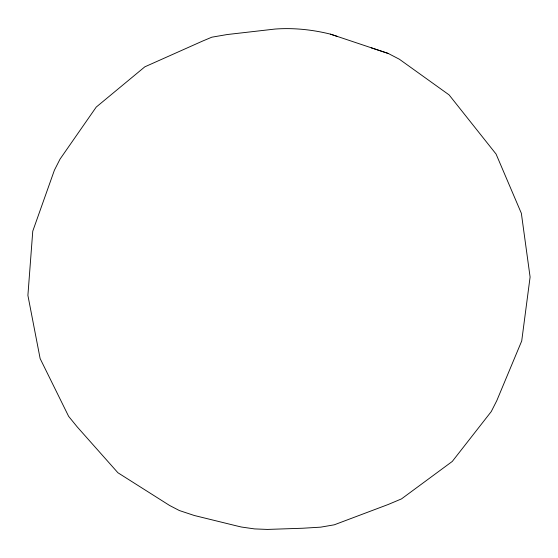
<?xml version="1.0" encoding="UTF-8"?>
<svg xmlns="http://www.w3.org/2000/svg" width="558" height="558" viewBox="0 0 558 558"><rect width="100%" height="100%" fill="white"/><g stroke="black" fill="none" stroke-linecap="round" stroke-linejoin="round"><path stroke-width="0.84" d="M330.594 34.184C312.494 29.672 293.647 27.67 275.017 29.058L227.211 34.533L211.824 37.191L202.575 41.076L144.836 66.827L96.227 107.08L60.062 159.079L54.391 170.225L32.762 231.165L27.9 295.405L40.134 358.571L68.634 416.352L77.157 426.835L117.898 472.738L169.604 505.478L179.355 510.535L194.268 515.487L235.908 525.72L241.44 527.031L254.546 528.907L267.38 529.423L302.743 528.238L320.724 527.15L334.235 524.82L388.173 504.502L401.495 498.894L452.28 461.438L491.242 411.588L496.78 400.686L521.716 340.952L530.1 277.04L521.353 213.296L496.083 154.071L449.085 94.888L399.368 59.232L388.263 53.463L330.594 34.184L337.151 36.361M371.272 47.821L388.263 53.463"/></g></svg>
